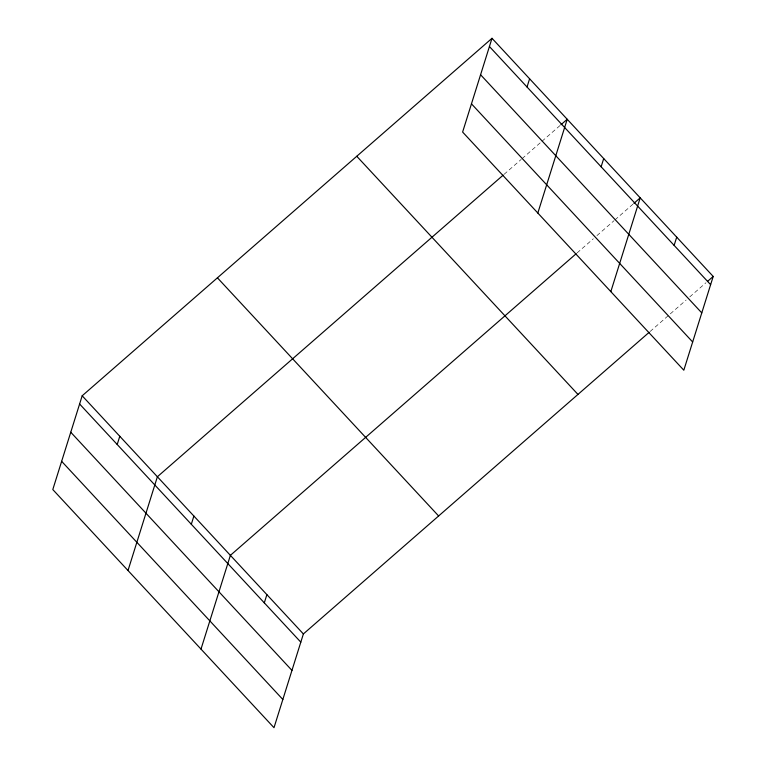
<?xml version="1.0" encoding="UTF-8"?>
<svg xmlns="http://www.w3.org/2000/svg" width="766" height="766" viewBox="0 0 766 766"><rect width="100%" height="100%" fill="white"/><g stroke="black" fill="none" stroke-linecap="round" stroke-linejoin="round"><path stroke-width="0.57" stroke-dasharray="3.83 2.87" d="M504.095 174.322L521.225 159.385M522.125 158.6L541.064 142.083M541.964 141.289L559.994 125.567M577.095 252.914L593.324 238.762M596.925 235.612L614.054 220.665M614.964 219.88L632.994 204.158M650.085 331.506L686.154 300.042M689.754 296.902L705.984 282.74"/><path stroke-width="1.15" d="M492.002 38.3L462.616 132.058L683.818 370.208L713.203 276.449L492.002 38.3L82.182 395.792L52.797 489.551L273.998 727.7L303.384 633.942L649.185 332.291M117.208 444.491L119.783 436.275M128.008 570.517L157.384 476.758L503.195 175.108M191.309 524.279L193.884 516.054M200.998 649.108L230.384 555.35L576.195 253.699M264.308 602.871L266.884 594.646M527.027 87.008L529.603 78.783M537.828 213.034L567.213 119.276L560.894 124.781M601.128 166.787L603.704 158.572M610.828 291.616L640.204 197.858L633.894 203.363M674.128 245.379L676.704 237.154M707.794 281.17L713.203 276.449M489.426 46.515L710.628 284.674M480.579 74.742L701.78 312.901M471.463 103.831L692.665 341.981M356.765 156.274L577.957 394.423M217.42 277.819L438.621 515.968M82.182 395.792L303.384 633.942M79.607 404.008L300.808 642.157M70.759 432.235L291.961 670.394M61.644 461.324L282.845 699.473"/></g></svg>
